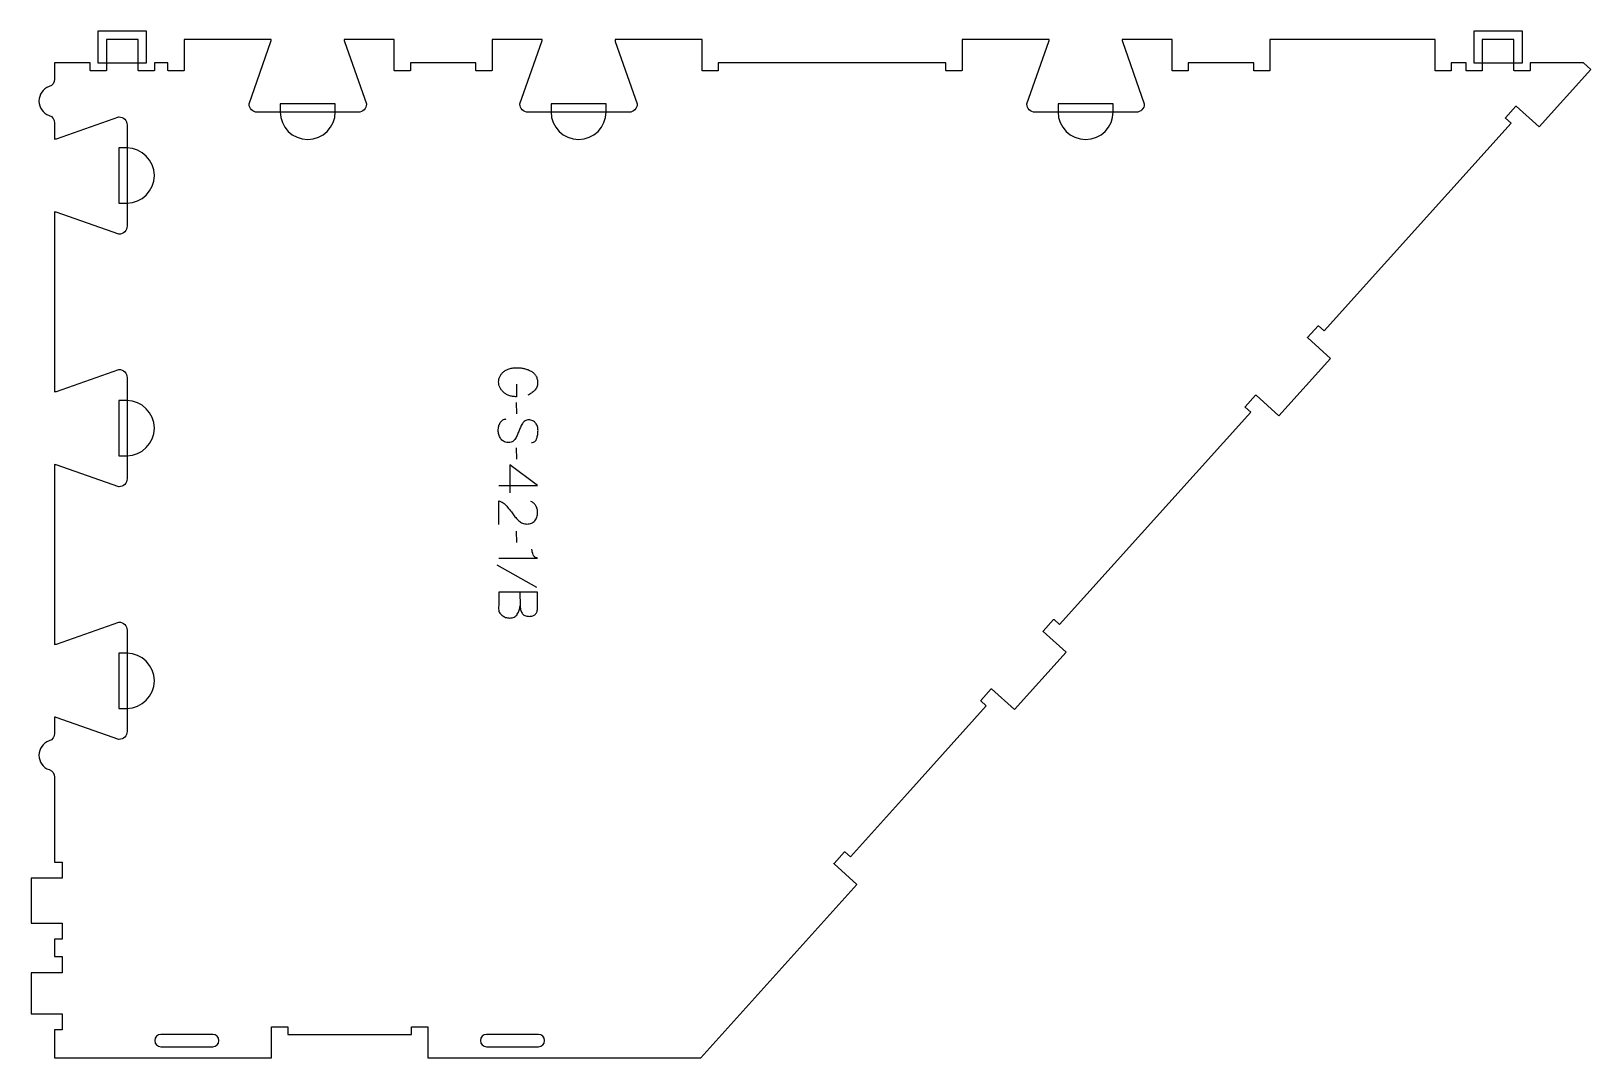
# Model space of a CAD drawing. Extents: x 0 to 1203, y 0 to 792.
import ezdxf

# ---------------------------------------------------------------- set-up
doc = ezdxf.new("R2010")
doc.units = 0
for name, color, linetype in [('1_ANYTOOL_1MMDEEP_LABELS_S', 2, 'CONTINUOUS'), ('3_ANYTOOL_CUTTHROUGH_INSID', 4, 'CONTINUOUS'), ('4_ANYTOOL_CUTTHROUGH_OUTSI', 5, 'CONTINUOUS'), ('5_ANYTOOL_HALF_MILL_9MM_IN', 3, 'CONTINUOUS')]:
    doc.layers.add(name, color=color, linetype=linetype)

msp = doc.modelspace()

# ---------------------------------------------------------------- linework, layer by layer
at = {"layer": '1_ANYTOOL_1MMDEEP_LABELS_S'}
for p, q in [((374.463145, 496.875275), (374.377431, 505.660989)), ((374.463145, 461.818132), (374.377431, 470.603846)), ((369.234573, 457.532418), (369.234573, 435.760989)), ((374.463145, 397.618132), (374.377431, 406.403846)), ((390.106002, 362.775275), (359.334573, 379.960989))]:
    msp.add_line(p, q, dxfattribs=at)
for points in [[(374.377431, 519.760989), (374.334573, 509.989561, -0.031732), (371.327171, 510.257671, -0.048764), (368.409573, 511.002061, -0.050291), (366.099066, 512.111773, -0.060119), (364.091716, 513.696703, -0.036578), (362.6053, 515.428723, -0.050793), (361.445288, 517.387775, -0.051881), (360.777543, 519.340792, -0.053919), (360.534573, 521.389561, -0.055881), (360.741517, 523.424708, -0.055271), (361.391716, 525.364561, -0.05403), (362.55091, 527.290537, -0.038531), (364.048859, 528.975275, -0.067281), (366.159873, 530.522988, -0.049165), (368.581002, 531.546703, -0.047412), (371.784921, 532.21963, -0.028075), (375.063145, 532.403846, -0.03109), (377.754725, 532.23632, -0.031496), (380.404216, 531.734203, -0.031425), (383.032461, 530.883331, -0.02824), (385.541716, 529.725275, -0.064555), (387.693241, 528.196471, -0.078906), (389.318502, 526.130632, -0.076878), (390.293052, 523.507031, -0.050594), (390.577431, 520.703846, -0.039946), (390.444634, 519.044285, -0.052714), (390.009573, 517.441346, -0.053511), (389.294239, 516.058149, -0.05153), (388.306002, 514.853846, -0.040443), (385.88286, 512.813622, -0.04035), (383.163145, 511.189561)], [(385.991716, 474.632418, 0.071867), (387.328323, 474.825531, 0.100684), (388.509573, 475.452061, 0.047558), (388.986024, 475.926614, 0.038563), (389.374752, 476.476614, 0.037928), (389.72222, 477.173802, 0.026634), (389.977431, 477.910989, 0.028461), (390.663413, 480.934322, 0.041577), (390.920288, 484.018132, 0.036938), (390.809148, 485.520492, 0.041531), (390.464931, 486.985989, 0.041583), (389.887722, 488.363366, 0.038125), (389.098859, 489.632418, 0.057611), (388.106955, 490.70257, 0.065808), (386.886359, 491.496703, 0.06469), (385.426804, 491.9742, 0.046778), (383.891716, 492.118132, 0.052235), (382.341874, 491.955776, 0.075448), (380.891716, 491.410989, 0.076671), (379.718664, 490.494897, 0.061023), (378.834573, 489.289561, 0.021951), (377.307228, 486.260706, 0.018213), (376.027431, 483.118132, -0.02405), (374.721968, 480.016648, -0.02981), (373.091716, 477.075275, -0.068439), (372.125786, 475.933973, -0.079282), (370.873859, 475.125275, -0.076308), (369.295177, 474.700275, -0.047772), (367.648859, 474.675275, -0.046243), (365.9679, 474.968509, -0.06359), (364.397073, 475.618132, -0.064671), (363.112884, 476.590956, -0.057073), (362.098859, 477.846703, -0.067522), (360.735949, 480.815012, -0.070793), (360.234573, 484.039561, -0.064027), (360.597089, 487.178576, -0.070447), (361.777431, 490.103846, -0.054374), (362.627063, 491.262264, -0.074742), (363.738145, 492.160989, -0.075199), (365.044523, 492.683996, -0.057737), (366.448859, 492.846703)], [(360.620288, 411.332418), (360.663145, 429.632418, -0.034491), (362.410477, 428.96964, -0.037732), (364.043502, 428.062775, -0.037744), (365.518138, 426.923481, -0.03482), (366.813145, 425.582418, -0.00859), (369.211728, 422.623193, -0.008791), (371.506002, 419.582418, 0.020588), (373.739445, 416.763129, 0.025206), (376.220288, 414.160989, 0.046908), (377.52153, 413.140394, 0.051091), (378.995288, 412.393132, 0.050722), (380.643462, 411.944399, 0.041139), (382.348859, 411.803846, 0.039396), (384.156445, 411.946491, 0.058519), (385.895288, 412.435989, 0.060358), (387.302404, 413.226547, 0.061397), (388.477431, 414.332418, 0.048006), (389.39939, 415.688375, 0.045901), (390.052431, 417.193132, 0.045216), (390.45499, 418.933193, 0.034258), (390.577431, 420.718132, 0.055622), (390.283443, 423.352703, 0.079896), (389.302431, 425.796703, 0.080617), (387.63673, 427.766091, 0.060287), (385.477431, 429.203846)], [(360.577431, 385.489561), (390.620288, 385.489561, -0.057478), (389.52732, 385.753584, -0.075801), (388.547073, 386.293132, -0.075474), (387.763199, 387.108585, -0.055107), (387.213145, 388.103846, -0.039607), (386.513633, 390.246087, -0.05918), (386.248859, 392.475275)], [(390.577431, 359.346703), (360.577431, 359.346703), (360.577431, 349.660989), (360.491716, 347.132418, 0.048381), (360.595632, 345.453524, 0.066146), (361.075645, 343.848489, 0.067079), (361.924315, 342.484726, 0.057042), (363.084573, 341.368132, 0.037099), (364.455814, 340.47346, 0.042913), (365.950645, 339.809203, 0.043052), (367.506292, 339.418043, 0.040094), (369.106002, 339.289561, 0.045096), (370.902618, 339.451932, 0.070597), (372.604216, 340.018132, 0.073303), (373.933255, 340.94411, 0.067093), (374.956002, 342.203846, 0.063103), (376.380948, 345.378356, 0.053716), (377.034573, 348.803846)], [(376.906002, 359.346703), (377.034573, 348.803846, 0.046847), (377.511022, 345.855144, 0.060102), (378.598859, 343.082418, 0.086388), (379.468985, 341.975716, 0.076384), (380.650645, 341.202061, 0.070405), (382.338394, 340.704592, 0.036531), (384.106002, 340.575275, 0.031885), (385.54126, 340.666896, 0.051083), (386.937252, 340.993132, 0.053001), (388.023811, 341.501419, 0.064647), (388.959573, 342.246703, 0.064346), (389.685138, 343.219995, 0.050037), (390.172966, 344.335989, 0.048317), (390.489249, 345.780545, 0.029756), (390.577431, 347.260989), (390.577431, 359.346703)]]:
    msp.add_lwpolyline(points, format="xyb", dxfattribs=at)
msp.add_lwpolyline([(360.577431, 441.546703), (390.620288, 441.503846), (369.234573, 457.532418)], dxfattribs=at)
at = {"layer": '3_ANYTOOL_CUTTHROUGH_INSID'}
for points in [[(140.006348, 8.500009, 1), (140.006348, 18.000009), (100.006348, 18.000009, 1), (100.006348, 8.500009)], [(351.272113, 8.500009), (391.272113, 8.500009, 1), (391.272113, 18.000009), (351.272113, 18.000009, 1)]]:
    msp.add_lwpolyline(points, format="xyb", close=True, dxfattribs=at)
at = {"layer": '4_ANYTOOL_CUTTHROUGH_OUTSI'}
msp.add_lwpolyline([(516.492256, 0), (636.886504, 133.711359), (619.236814, 149.603211, -0.414214), (619.218311, 149.95628), (627.247878, 158.874018, -0.414214), (627.600947, 158.892521), (631.874029, 155.045021), (675.878587, 203.917284), (736.688305, 271.453318), (732.415222, 275.300819, -0.414214), (732.396719, 275.653888), (740.426286, 284.571626, -0.414214), (740.779355, 284.590129), (758.429045, 268.698277), (798.242316, 312.915394), (780.592626, 328.807246, -0.414214), (780.574122, 329.160315), (788.60369, 338.078053, -0.414214), (788.956759, 338.096557), (793.229841, 334.249056), (940.661148, 497.98811), (936.388066, 501.835611, -0.414214), (936.369562, 502.18868), (944.399129, 511.106418, -0.414214), (944.752198, 511.124922), (962.401888, 495.23307), (1002.215159, 539.450187), (984.565469, 555.342039, -0.414214), (984.546966, 555.695108), (992.576533, 564.612845, -0.414214), (992.929602, 564.631349), (997.202685, 560.783848), (1141.40033, 720.931558), (1137.127247, 724.779059, -0.414214), (1137.108744, 725.132128), (1145.138311, 734.049866, -0.414214), (1145.49138, 734.068369), (1163.14107, 718.176517), (1202.954341, 762.393634), (1197.28315, 767.499998), (1156.194097, 767.500688), (1156.194097, 761.750692, -0.414214), (1155.944097, 761.500692), (1143.944097, 761.500692, -0.414214), (1143.694097, 761.750692), (1143.694097, 785.50069), (1119.194097, 785.500525), (1119.194097, 761.750523, -0.414214), (1118.944097, 761.500523), (1106.944097, 761.500523, -0.414214), (1106.694097, 761.750523), (1106.694097, 767.500548), (1095.363639, 767.501688), (1095.363639, 761.751713, -0.414214), (1095.113639, 761.501713), (1083.113639, 761.501713, -0.414214), (1082.863639, 761.751713), (1082.863639, 785.501711), (955.499998, 785.500853), (955.499998, 761.750851, -0.414214), (955.249998, 761.500851), (943.249998, 761.500851, -0.414214), (942.999998, 761.750851), (942.999998, 767.500851), (892.499998, 767.500851), (892.499998, 761.750851, -0.414214), (892.249998, 761.500851), (880.249998, 761.500851, -0.414214), (879.999998, 761.750851), (879.999998, 785.500851), (841.402646, 785.500851, 0.061385), (841.637628, 784.105981), (858.533161, 735.833439, -0.084368), (858.547196, 735.750851, -0.414214), (852.297196, 729.500851), (774.297196, 729.500851, -0.414214), (768.047196, 735.750851, -0.084368), (768.061232, 735.833439), (784.960345, 784.117046, 0.06085), (785.191532, 785.500853), (717.999998, 785.501276), (717.999998, 761.751703, -0.414214), (717.749998, 761.501703), (705.749998, 761.501703, -0.414214), (705.499998, 761.751703), (705.499998, 767.501703), (529.999998, 767.501703), (529.999998, 761.751703, -0.414214), (529.749998, 761.501703), (517.749998, 761.501703, -0.414214), (517.499998, 761.751703), (517.499998, 785.501697), (450.308645, 785.500006, 0.061386), (450.543628, 784.10513), (467.439161, 735.832588, -0.084368), (467.453196, 735.75, -0.414214), (461.203196, 729.5), (383.203196, 729.5, -0.414214), (376.953196, 735.75, -0.084368), (376.967232, 735.832588), (393.866345, 784.116195, 0.06085), (394.097532, 785.5), (355.499998, 785.5), (355.499998, 761.75, -0.414214), (355.249998, 761.5), (343.249998, 761.5, -0.414214), (342.999998, 761.75), (342.999998, 767.5), (292.499998, 767.5), (292.499998, 761.75, -0.414214), (292.249998, 761.5), (280.249998, 761.5, -0.414214), (279.999998, 761.75), (279.999998, 785.500001), (241.402655, 785.500211, 0.061376), (241.637628, 784.105555), (258.533161, 735.833013, -0.084368), (258.547196, 735.750426, -0.414214), (252.297196, 729.500426), (174.297196, 729.500426, -0.414214), (168.047196, 735.750426, -0.084368), (168.061232, 735.833013), (184.960345, 784.116621, 0.06085), (185.191532, 785.500423), (140.786546, 785.5), (117.999998, 785.5), (117.999998, 761.75, -0.414214), (117.749998, 761.5), (105.749998, 761.5, -0.414214), (105.499998, 761.75), (105.499998, 767.499999), (94.999998, 767.49997), (94.999998, 761.749939, -0.414214), (94.749998, 761.499939), (82.749998, 761.499939, -0.414214), (82.499998, 761.749939), (82.499998, 785.499939), (57.999998, 785.499939), (57.999998, 761.749939, -0.414214), (57.749998, 761.499939), (45.749998, 761.499939, -0.414214), (45.499998, 761.749939), (45.499998, 767.499866), (17.999998, 767.499999), (17.999998, 755.096353, -0.317837), (13.833332, 749.203797, 0.317837), (5.999998, 738.12579, 0.317837), (13.833332, 727.047784, -0.317837), (17.999998, 721.155228), (17.999998, 708.75579, 0.061436), (19.394868, 708.990628), (67.667411, 725.886162, -0.084368), (67.749998, 725.900197, -0.414214), (73.999998, 719.650197), (73.999998, 641.650197, -0.414214), (67.749998, 635.400197, -0.084368), (67.667411, 635.414232), (19.383803, 652.313345, 0.06085), (17.999998, 652.544533), (17.999998, 513.855645, 0.061385), (19.394868, 514.090627), (67.667411, 530.986161, -0.084368), (67.749998, 531.000196, -0.414214), (73.999998, 524.750196), (73.999998, 446.750196, -0.414214), (67.749998, 440.500196, -0.084368), (67.667411, 440.514231), (19.383803, 457.413344, 0.06085), (17.999998, 457.644532), (17.999998, 318.955898, 0.061335), (19.394868, 319.191024), (67.667411, 336.086557, -0.084368), (67.749998, 336.100592, -0.414214), (73.999998, 329.850592), (73.999998, 251.850592, -0.414214), (67.749998, 245.600592, -0.084368), (67.667411, 245.614628), (19.383803, 262.513741, 0.06085), (17.999998, 262.744928), (17.999998, 250.346353, -0.317837), (13.833332, 244.453797, 0.317837), (5.999998, 233.37579, 0.317837), (13.833332, 222.297784, -0.317837), (17.999998, 216.405228), (18.000013, 203.750396), (18.000228, 151), (23.750229, 151, -0.414214), (24.000229, 150.75), (24.000229, 138.75, -0.414214), (23.750229, 138.5), (0.000229, 138.5), (0.000229, 104), (23.750229, 104, -0.414214), (24.000229, 103.75), (24.000229, 91.75, -0.414214), (23.750229, 91.5), (18.000229, 91.5), (18.000229, 78.089), (23.750229, 78.089, -0.414214), (24.000229, 77.839), (24.000229, 65.839, -0.414214), (23.750229, 65.589), (0.000227, 65.589), (0, 34), (17.749998, 34), (23.749998, 34, -0.414214), (23.999998, 33.75), (23.999998, 21.75, -0.414214), (23.749998, 21.5), (18.000001, 21.5), (18.000226, 0), (185.389229, 0.00001), (185.389229, 23.75001, -0.414214), (185.639229, 24.00001), (197.639229, 24.00001, -0.414214), (197.889229, 23.75001), (197.889229, 18.00001), (293.38923, 18.000009), (293.38923, 23.750009, -0.414214), (293.63923, 24.000009), (305.63923, 24.000009, -0.414214), (305.88923, 23.750009), (305.88923, 0.000009), (463.609571, 0)], format="xyb", close=True, dxfattribs=at)
at = {"layer": '5_ANYTOOL_HALF_MILL_9MM_IN'}
for points in [[(57.499998, 767.55787), (82.999998, 767.55787), (88.999998, 767.55787), (88.999998, 791.999939), (82.739998, 791.999939), (51.499998, 791.999939), (51.499998, 785.739939), (51.499998, 767.55787)], [(1118.694097, 767.500692), (1144.194097, 767.500692), (1150.194097, 767.500692), (1150.194097, 785.740734), (1150.194055, 792.000734), (1112.694055, 792.000481), (1112.694097, 785.740481), (1112.694097, 767.500692)]]:
    msp.add_lwpolyline(points, close=True, dxfattribs=at)
for points in [[(192.047, 730), (192.047, 729.75, 1), (234.547, 729.75), (234.547, 736), (192.047, 736)], [(400.952998, 729.74, 0.999765), (443.452996, 729.75), (443.452996, 736), (400.952996, 736)], [(792.046996, 730.000851), (792.046996, 729.750851, 1), (834.546996, 729.750851), (834.546996, 736.000851), (792.046996, 736.000851)], [(73.749998, 659.4, 1), (73.749998, 701.9), (67.499998, 701.9), (67.499998, 659.4)], [(73.749998, 464.5, 1), (73.749998, 507), (67.499998, 507), (67.499998, 464.5)], [(73.749998, 269.6, 1), (73.749998, 312.1), (67.499998, 312.1), (67.499998, 269.6)]]:
    msp.add_lwpolyline(points, format="xyb", close=True, dxfattribs=at)

doc.saveas('drawing.dxf')
